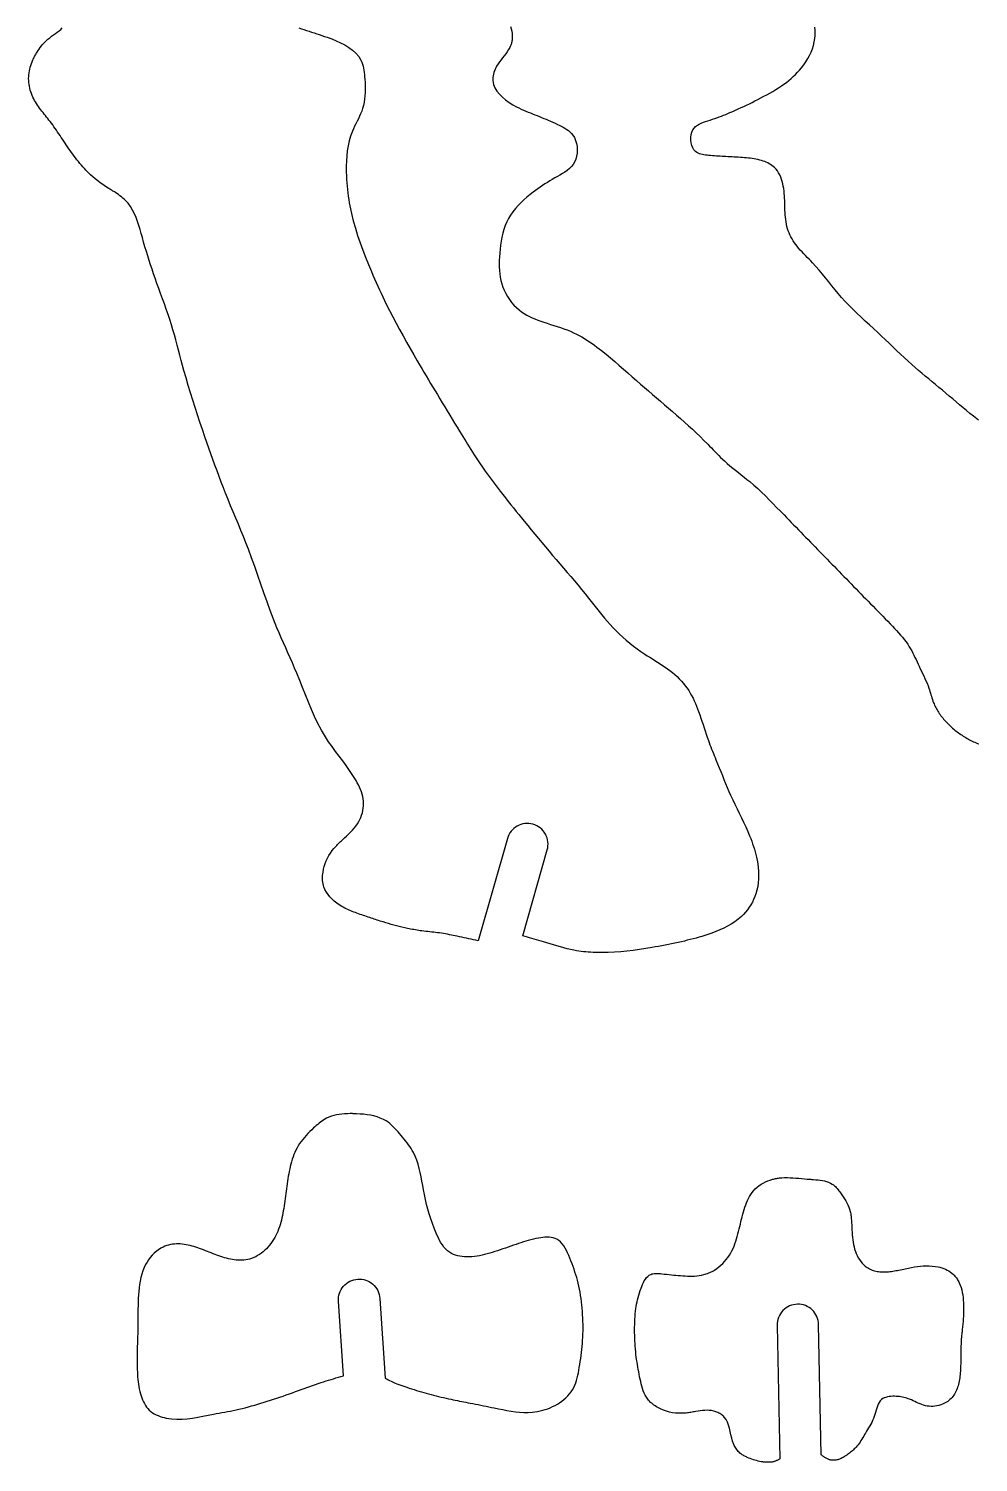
# Model space of a CAD drawing. Extents: x 0 to 235, y 0 to 140.
# Drawn here: x 120.9 to 155.2, y 0.9 to 52.8 of the extents above; entities that cross this region are included whole.
import ezdxf

# ---------------------------------------------------------------- set-up
doc = ezdxf.new("R2010")
doc.units = 0
doc.layers.add('CK_LEVEL_1', color=1, linetype='CONTINUOUS')

msp = doc.modelspace()

# ---------------------------------------------------------------- linework, layer by layer
at = {"layer": 'CK_LEVEL_1'}
msp.add_lwpolyline([(130.652, 52.82), (130.744, 52.788), (130.836, 52.756), (130.928, 52.725), (131.02, 52.695), (131.113, 52.665), (131.205, 52.635), (131.298, 52.606), (131.392, 52.575), (131.486, 52.544), (131.582, 52.512), (131.678, 52.478), (131.84, 52.418), (132.003, 52.353), (132.163, 52.281), (132.317, 52.201), (132.463, 52.113), (132.597, 52.014), (132.716, 51.905), (132.818, 51.783), (132.898, 51.649), (132.928, 51.581), (132.954, 51.51), (132.975, 51.437), (132.992, 51.361), (133.006, 51.284), (133.017, 51.206), (133.026, 51.127), (133.033, 51.047), (133.039, 50.967), (133.047, 50.844), (133.051, 50.721), (133.053, 50.6), (133.051, 50.479), (133.044, 50.36), (133.032, 50.241), (133.014, 50.125), (132.99, 50.01), (132.958, 49.897), (132.925, 49.804), (132.888, 49.712), (132.847, 49.621), (132.804, 49.531), (132.759, 49.441), (132.714, 49.35), (132.67, 49.26), (132.628, 49.168), (132.588, 49.076), (132.525, 48.905), (132.474, 48.729), (132.434, 48.551), (132.404, 48.37), (132.383, 48.187), (132.37, 48.002), (132.365, 47.817), (132.366, 47.632), (132.372, 47.447), (132.378, 47.327), (132.387, 47.206), (132.397, 47.086), (132.409, 46.967), (132.423, 46.847), (132.439, 46.729), (132.457, 46.61), (132.477, 46.492), (132.498, 46.375), (132.556, 46.105), (132.622, 45.836), (132.696, 45.569), (132.779, 45.305), (132.868, 45.041), (132.963, 44.78), (133.063, 44.52), (133.167, 44.262), (133.275, 44.006), (133.332, 43.873), (133.39, 43.741), (133.449, 43.609), (133.508, 43.477), (133.568, 43.346), (133.629, 43.216), (133.691, 43.085), (133.753, 42.956), (133.817, 42.826), (133.933, 42.593), (134.052, 42.361), (134.174, 42.131), (134.297, 41.901), (134.422, 41.672), (134.549, 41.445), (134.678, 41.218), (134.808, 40.991), (134.939, 40.766), (135.018, 40.63), (135.098, 40.494), (135.178, 40.358), (135.259, 40.223), (135.339, 40.087), (135.42, 39.952), (135.501, 39.817), (135.583, 39.682), (135.664, 39.547), (135.754, 39.4), (135.843, 39.252), (135.932, 39.105), (136.022, 38.958), (136.112, 38.811), (136.201, 38.664), (136.291, 38.517), (136.381, 38.37), (136.471, 38.223), (136.528, 38.128), (136.586, 38.034), (136.644, 37.939), (136.702, 37.844), (136.761, 37.75), (136.819, 37.656), (136.878, 37.562), (136.938, 37.468), (136.998, 37.375), (137.096, 37.225), (137.196, 37.075), (137.298, 36.926), (137.401, 36.779), (137.505, 36.632), (137.611, 36.486), (137.718, 36.341), (137.826, 36.197), (137.935, 36.054), (138.03, 35.931), (138.126, 35.809), (138.222, 35.687), (138.319, 35.566), (138.417, 35.446), (138.514, 35.325), (138.613, 35.205), (138.711, 35.085), (138.81, 34.965), (138.938, 34.81), (139.065, 34.656), (139.194, 34.501), (139.322, 34.346), (139.451, 34.192), (139.58, 34.038), (139.709, 33.884), (139.838, 33.731), (139.969, 33.578), (140.1, 33.424), (140.232, 33.27), (140.363, 33.116), (140.495, 32.963), (140.626, 32.808), (140.756, 32.654), (140.885, 32.498), (141.014, 32.341), (141.141, 32.184), (141.236, 32.063), (141.331, 31.943), (141.426, 31.822), (141.521, 31.702), (141.618, 31.582), (141.715, 31.464), (141.814, 31.347), (141.915, 31.232), (142.019, 31.119), (142.135, 30.999), (142.255, 30.883), (142.377, 30.77), (142.503, 30.66), (142.631, 30.554), (142.762, 30.45), (142.896, 30.351), (143.032, 30.254), (143.17, 30.161), (143.262, 30.102), (143.354, 30.043), (143.447, 29.986), (143.54, 29.928), (143.633, 29.87), (143.725, 29.812), (143.817, 29.752), (143.908, 29.691), (143.997, 29.627), (144.086, 29.56), (144.173, 29.49), (144.258, 29.418), (144.34, 29.343), (144.42, 29.265), (144.497, 29.185), (144.57, 29.101), (144.64, 29.015), (144.705, 28.926), (144.764, 28.839), (144.819, 28.749), (144.87, 28.658), (144.919, 28.564), (144.964, 28.469), (145.007, 28.373), (145.048, 28.275), (145.087, 28.177), (145.124, 28.078), (145.165, 27.962), (145.205, 27.846), (145.243, 27.73), (145.281, 27.613), (145.319, 27.497), (145.356, 27.38), (145.395, 27.264), (145.434, 27.149), (145.475, 27.033), (145.503, 26.955), (145.533, 26.877), (145.563, 26.799), (145.594, 26.722), (145.625, 26.644), (145.657, 26.567), (145.688, 26.49), (145.72, 26.413), (145.751, 26.335), (145.809, 26.192), (145.866, 26.049), (145.923, 25.906), (145.981, 25.763), (146.039, 25.62), (146.097, 25.477), (146.157, 25.335), (146.218, 25.193), (146.28, 25.053), (146.356, 24.888), (146.434, 24.725), (146.513, 24.562), (146.592, 24.4), (146.671, 24.237), (146.749, 24.074), (146.826, 23.91), (146.899, 23.745), (146.969, 23.578), (147.007, 23.484), (147.043, 23.39), (147.077, 23.295), (147.11, 23.199), (147.14, 23.102), (147.169, 23.005), (147.195, 22.907), (147.218, 22.808), (147.239, 22.708), (147.262, 22.573), (147.279, 22.436), (147.29, 22.299), (147.294, 22.161), (147.291, 22.024), (147.28, 21.887), (147.261, 21.752), (147.233, 21.619), (147.195, 21.488), (147.158, 21.385), (147.115, 21.284), (147.067, 21.186), (147.012, 21.091), (146.953, 20.998), (146.889, 20.909), (146.82, 20.824), (146.746, 20.743), (146.669, 20.666), (146.553, 20.565), (146.431, 20.473), (146.302, 20.388), (146.169, 20.312), (146.031, 20.241), (145.89, 20.177), (145.746, 20.118), (145.6, 20.063), (145.454, 20.013), (145.348, 19.979), (145.243, 19.946), (145.137, 19.915), (145.031, 19.885), (144.925, 19.857), (144.819, 19.829), (144.712, 19.803), (144.606, 19.777), (144.499, 19.752), (144.382, 19.726), (144.264, 19.7), (144.146, 19.675), (144.028, 19.651), (143.91, 19.627), (143.791, 19.605), (143.673, 19.582), (143.554, 19.561), (143.435, 19.54), (143.209, 19.502), (142.983, 19.468), (142.756, 19.437), (142.529, 19.41), (142.301, 19.387), (142.073, 19.371), (141.845, 19.36), (141.617, 19.357), (141.388, 19.36), (141.301, 19.364), (141.214, 19.369), (141.127, 19.375), (141.041, 19.382), (140.954, 19.391), (140.868, 19.401), (140.781, 19.414), (140.696, 19.427), (140.61, 19.443), (140.486, 19.469), (140.362, 19.498), (140.239, 19.53), (140.117, 19.565), (139.995, 19.601), (139.873, 19.638), (139.751, 19.675), (139.629, 19.713), (139.507, 19.75), (139.424, 19.775), (139.34, 19.8), (139.257, 19.824), (139.173, 19.847), (139.09, 19.871), (139.006, 19.894), (138.922, 19.917), (138.838, 19.939), (138.755, 19.962), (139.642, 23.077, 0.414214), (139.126, 24.004, 0.414214), (138.199, 23.488), (137.144, 19.787), (137.144, 19.787), (137.06, 19.805), (136.975, 19.823), (136.89, 19.841), (136.806, 19.86), (136.721, 19.878), (136.637, 19.896), (136.552, 19.914), (136.467, 19.931), (136.383, 19.949), (136.312, 19.964), (136.241, 19.979), (136.171, 19.993), (136.1, 20.007), (136.029, 20.021), (135.958, 20.034), (135.887, 20.046), (135.816, 20.058), (135.744, 20.068), (135.674, 20.078), (135.603, 20.086), (135.532, 20.094), (135.461, 20.102), (135.39, 20.109), (135.319, 20.117), (135.248, 20.125), (135.177, 20.133), (135.106, 20.142), (135.047, 20.151), (134.989, 20.159), (134.93, 20.169), (134.872, 20.179), (134.813, 20.189), (134.755, 20.2), (134.697, 20.212), (134.639, 20.224), (134.581, 20.236), (134.482, 20.258), (134.383, 20.28), (134.285, 20.304), (134.187, 20.328), (134.089, 20.354), (133.991, 20.381), (133.894, 20.408), (133.797, 20.437), (133.7, 20.466), (133.646, 20.483), (133.592, 20.5), (133.539, 20.518), (133.485, 20.536), (133.431, 20.553), (133.377, 20.571), (133.324, 20.589), (133.27, 20.607), (133.216, 20.625), (133.158, 20.644), (133.1, 20.664), (133.042, 20.683), (132.985, 20.702), (132.927, 20.722), (132.869, 20.742), (132.812, 20.762), (132.754, 20.783), (132.697, 20.804), (132.641, 20.825), (132.586, 20.847), (132.531, 20.87), (132.476, 20.893), (132.421, 20.918), (132.367, 20.944), (132.313, 20.971), (132.259, 21), (132.206, 21.03), (132.113, 21.088), (132.022, 21.151), (131.935, 21.22), (131.852, 21.294), (131.776, 21.373), (131.708, 21.456), (131.647, 21.545), (131.597, 21.638), (131.558, 21.736), (131.541, 21.792), (131.528, 21.85), (131.519, 21.908), (131.512, 21.968), (131.509, 22.028), (131.509, 22.088), (131.512, 22.149), (131.517, 22.209), (131.525, 22.269), (131.544, 22.375), (131.571, 22.479), (131.603, 22.581), (131.642, 22.68), (131.687, 22.777), (131.738, 22.87), (131.794, 22.961), (131.855, 23.047), (131.921, 23.13), (131.953, 23.167), (131.986, 23.203), (132.02, 23.238), (132.054, 23.273), (132.089, 23.307), (132.125, 23.341), (132.161, 23.375), (132.197, 23.408), (132.234, 23.441), (132.307, 23.508), (132.38, 23.575), (132.452, 23.643), (132.522, 23.713), (132.589, 23.784), (132.654, 23.858), (132.715, 23.935), (132.771, 24.015), (132.822, 24.099), (132.86, 24.174), (132.895, 24.252), (132.924, 24.332), (132.949, 24.414), (132.968, 24.497), (132.982, 24.581), (132.99, 24.665), (132.993, 24.749), (132.989, 24.833), (132.979, 24.921), (132.963, 25.007), (132.94, 25.093), (132.913, 25.177), (132.881, 25.261), (132.845, 25.343), (132.806, 25.424), (132.764, 25.504), (132.72, 25.583), (132.608, 25.768), (132.489, 25.949), (132.364, 26.125), (132.237, 26.297), (132.108, 26.469), (131.979, 26.639), (131.853, 26.811), (131.73, 26.985), (131.614, 27.162), (131.472, 27.401), (131.341, 27.648), (131.219, 27.9), (131.104, 28.158), (130.995, 28.418), (130.89, 28.681), (130.786, 28.945), (130.682, 29.209), (130.575, 29.471), (130.497, 29.655), (130.418, 29.838), (130.338, 30.021), (130.256, 30.202), (130.175, 30.384), (130.095, 30.566), (130.015, 30.748), (129.936, 30.93), (129.859, 31.113), (129.735, 31.425), (129.616, 31.739), (129.501, 32.055), (129.389, 32.372), (129.278, 32.69), (129.168, 33.008), (129.056, 33.325), (128.942, 33.642), (128.824, 33.957), (128.736, 34.183), (128.646, 34.409), (128.554, 34.634), (128.461, 34.858), (128.367, 35.082), (128.273, 35.306), (128.18, 35.53), (128.088, 35.755), (127.997, 35.98), (127.989, 36.001), (127.98, 36.023), (127.972, 36.044), (127.964, 36.065), (127.955, 36.087), (127.947, 36.108), (127.938, 36.129), (127.93, 36.151), (127.922, 36.172), (127.843, 36.376), (127.766, 36.581), (127.69, 36.787), (127.615, 36.992), (127.541, 37.198), (127.468, 37.405), (127.396, 37.612), (127.324, 37.819), (127.253, 38.026), (127.162, 38.29), (127.072, 38.554), (126.983, 38.819), (126.896, 39.085), (126.81, 39.35), (126.727, 39.617), (126.645, 39.884), (126.566, 40.152), (126.491, 40.42), (126.441, 40.604), (126.392, 40.789), (126.343, 40.973), (126.295, 41.157), (126.246, 41.342), (126.197, 41.526), (126.146, 41.71), (126.093, 41.893), (126.037, 42.075), (125.977, 42.265), (125.914, 42.453), (125.848, 42.641), (125.782, 42.828), (125.714, 43.015), (125.646, 43.202), (125.578, 43.388), (125.511, 43.575), (125.445, 43.761), (125.39, 43.922), (125.336, 44.082), (125.283, 44.244), (125.231, 44.406), (125.18, 44.568), (125.13, 44.732), (125.081, 44.896), (125.033, 45.062), (124.986, 45.23), (124.946, 45.378), (124.904, 45.525), (124.86, 45.672), (124.812, 45.817), (124.759, 45.959), (124.7, 46.096), (124.632, 46.228), (124.554, 46.354), (124.466, 46.472), (124.422, 46.522), (124.376, 46.57), (124.328, 46.617), (124.279, 46.662), (124.227, 46.706), (124.174, 46.747), (124.12, 46.788), (124.064, 46.826), (124.008, 46.863), (123.98, 46.881), (123.951, 46.899), (123.922, 46.916), (123.893, 46.934), (123.865, 46.951), (123.836, 46.968), (123.807, 46.985), (123.778, 47.003), (123.749, 47.02), (123.653, 47.081), (123.557, 47.146), (123.464, 47.213), (123.372, 47.282), (123.282, 47.354), (123.194, 47.429), (123.109, 47.506), (123.025, 47.586), (122.944, 47.668), (122.887, 47.728), (122.832, 47.79), (122.777, 47.853), (122.723, 47.916), (122.671, 47.981), (122.619, 48.046), (122.568, 48.112), (122.518, 48.178), (122.469, 48.245), (122.421, 48.312), (122.373, 48.378), (122.326, 48.446), (122.279, 48.513), (122.233, 48.581), (122.187, 48.649), (122.141, 48.717), (122.095, 48.786), (122.049, 48.854), (122.006, 48.919), (121.963, 48.984), (121.919, 49.049), (121.875, 49.114), (121.831, 49.178), (121.786, 49.242), (121.74, 49.306), (121.694, 49.369), (121.647, 49.431), (121.605, 49.485), (121.563, 49.539), (121.52, 49.592), (121.477, 49.645), (121.434, 49.698), (121.392, 49.751), (121.35, 49.805), (121.308, 49.859), (121.268, 49.914), (121.229, 49.969), (121.191, 50.024), (121.155, 50.08), (121.12, 50.138), (121.087, 50.196), (121.056, 50.255), (121.026, 50.315), (120.999, 50.377), (120.974, 50.439), (120.951, 50.504), (120.93, 50.571), (120.912, 50.639), (120.898, 50.707), (120.886, 50.776), (120.877, 50.845), (120.872, 50.914), (120.87, 50.984), (120.871, 51.054), (120.876, 51.123), (120.885, 51.192), (120.896, 51.261), (120.911, 51.329), (120.929, 51.396), (120.949, 51.463), (120.972, 51.529), (120.997, 51.594), (121.025, 51.658), (121.039, 51.69), (121.055, 51.722), (121.071, 51.754), (121.087, 51.785), (121.104, 51.817), (121.121, 51.848), (121.139, 51.878), (121.157, 51.909), (121.175, 51.939), (121.212, 51.997), (121.25, 52.054), (121.289, 52.11), (121.331, 52.164), (121.374, 52.217), (121.419, 52.269), (121.466, 52.318), (121.516, 52.366), (121.568, 52.412), (121.634, 52.464), (121.702, 52.514), (121.771, 52.563), (121.84, 52.611), (121.907, 52.661), (121.972, 52.712), (122.032, 52.766), (122.087, 52.825)], format="xyb", dxfattribs=at)
for points in [[(138.318, 52.868), (138.339, 52.785), (138.357, 52.702), (138.37, 52.619), (138.378, 52.535), (138.378, 52.452), (138.37, 52.369), (138.365, 52.34), (138.359, 52.311), (138.351, 52.282), (138.343, 52.253), (138.333, 52.224), (138.323, 52.196), (138.312, 52.168), (138.3, 52.14), (138.287, 52.113), (138.243, 52.032), (138.194, 51.955), (138.141, 51.881), (138.085, 51.809), (138.027, 51.736), (137.97, 51.664), (137.914, 51.59), (137.861, 51.513), (137.811, 51.433), (137.782, 51.378), (137.755, 51.322), (137.732, 51.264), (137.711, 51.205), (137.695, 51.146), (137.682, 51.086), (137.674, 51.027), (137.67, 50.968), (137.671, 50.91), (137.695, 50.776), (137.745, 50.65), (137.817, 50.53), (137.909, 50.417), (138.017, 50.311), (138.136, 50.213), (138.264, 50.122), (138.397, 50.039), (138.532, 49.964), (138.617, 49.921), (138.701, 49.881), (138.784, 49.843), (138.866, 49.807), (138.949, 49.773), (139.031, 49.74), (139.113, 49.708), (139.194, 49.676), (139.276, 49.643), (139.357, 49.611), (139.437, 49.578), (139.518, 49.544), (139.599, 49.51), (139.681, 49.475), (139.762, 49.439), (139.844, 49.402), (139.926, 49.365), (140.009, 49.327), (140.079, 49.294), (140.149, 49.26), (140.217, 49.224), (140.284, 49.186), (140.348, 49.145), (140.409, 49.101), (140.466, 49.053), (140.519, 49), (140.566, 48.942), (140.624, 48.849), (140.669, 48.746), (140.702, 48.636), (140.722, 48.521), (140.73, 48.405), (140.724, 48.288), (140.706, 48.175), (140.675, 48.066), (140.631, 47.965), (140.578, 47.879), (140.515, 47.801), (140.444, 47.73), (140.365, 47.664), (140.281, 47.603), (140.193, 47.546), (140.102, 47.492), (140.01, 47.439), (139.918, 47.387), (139.826, 47.334), (139.736, 47.28), (139.647, 47.225), (139.56, 47.17), (139.474, 47.113), (139.388, 47.055), (139.304, 46.996), (139.22, 46.936), (139.137, 46.874), (139.022, 46.784), (138.908, 46.691), (138.797, 46.594), (138.69, 46.493), (138.588, 46.388), (138.491, 46.279), (138.4, 46.165), (138.318, 46.046), (138.244, 45.923), (138.18, 45.795), (138.124, 45.663), (138.076, 45.527), (138.036, 45.388), (138.003, 45.246), (137.976, 45.102), (137.954, 44.956), (137.936, 44.809), (137.922, 44.662), (137.913, 44.538), (137.907, 44.414), (137.904, 44.29), (137.906, 44.167), (137.912, 44.044), (137.923, 43.923), (137.941, 43.802), (137.965, 43.682), (137.996, 43.563), (138.036, 43.442), (138.085, 43.323), (138.141, 43.207), (138.204, 43.094), (138.275, 42.986), (138.352, 42.883), (138.436, 42.786), (138.526, 42.695), (138.622, 42.612), (138.71, 42.545), (138.802, 42.484), (138.898, 42.428), (138.996, 42.377), (139.096, 42.33), (139.199, 42.286), (139.303, 42.245), (139.408, 42.207), (139.514, 42.17), (139.637, 42.13), (139.76, 42.091), (139.882, 42.052), (140.004, 42.013), (140.125, 41.973), (140.246, 41.931), (140.365, 41.887), (140.483, 41.84), (140.599, 41.788), (140.698, 41.741), (140.795, 41.69), (140.891, 41.636), (140.986, 41.579), (141.08, 41.52), (141.172, 41.459), (141.264, 41.396), (141.354, 41.332), (141.443, 41.266), (141.609, 41.14), (141.772, 41.01), (141.933, 40.878), (142.091, 40.743), (142.248, 40.607), (142.404, 40.47), (142.56, 40.332), (142.715, 40.194), (142.871, 40.056), (143.015, 39.931), (143.159, 39.805), (143.304, 39.681), (143.449, 39.556), (143.594, 39.432), (143.739, 39.308), (143.885, 39.184), (144.03, 39.059), (144.174, 38.934), (144.32, 38.808), (144.465, 38.681), (144.61, 38.553), (144.753, 38.424), (144.896, 38.293), (145.037, 38.162), (145.176, 38.029), (145.315, 37.894), (145.451, 37.757), (145.518, 37.689), (145.584, 37.62), (145.651, 37.551), (145.718, 37.482), (145.784, 37.414), (145.852, 37.346), (145.92, 37.279), (145.989, 37.213), (146.059, 37.148), (146.157, 37.061), (146.257, 36.976), (146.358, 36.893), (146.461, 36.81), (146.564, 36.729), (146.668, 36.647), (146.771, 36.566), (146.873, 36.483), (146.975, 36.4), (147.12, 36.274), (147.263, 36.146), (147.403, 36.014), (147.542, 35.881), (147.678, 35.745), (147.813, 35.608), (147.947, 35.47), (148.081, 35.332), (148.215, 35.193), (148.301, 35.104), (148.388, 35.015), (148.474, 34.926), (148.561, 34.837), (148.648, 34.748), (148.735, 34.659), (148.822, 34.57), (148.908, 34.481), (148.995, 34.392), (149.082, 34.304), (149.169, 34.215), (149.255, 34.126), (149.342, 34.037), (149.429, 33.948), (149.515, 33.859), (149.602, 33.769), (149.689, 33.68), (149.776, 33.591), (149.863, 33.502), (149.95, 33.413), (150.037, 33.324), (150.124, 33.234), (150.211, 33.145), (150.298, 33.056), (150.385, 32.967), (150.472, 32.877), (150.559, 32.788), (150.646, 32.698), (150.734, 32.608), (150.822, 32.518), (150.909, 32.428), (150.997, 32.338), (151.084, 32.248), (151.172, 32.159), (151.26, 32.069), (151.348, 31.98), (151.437, 31.89), (151.526, 31.8), (151.615, 31.71), (151.704, 31.62), (151.792, 31.53), (151.881, 31.439), (151.97, 31.348), (152.058, 31.257), (152.145, 31.165), (152.218, 31.087), (152.291, 31.009), (152.362, 30.93), (152.432, 30.85), (152.5, 30.769), (152.566, 30.686), (152.63, 30.601), (152.69, 30.515), (152.748, 30.427), (152.793, 30.352), (152.836, 30.275), (152.877, 30.198), (152.917, 30.119), (152.955, 30.04), (152.993, 29.96), (153.031, 29.88), (153.068, 29.8), (153.106, 29.72), (153.147, 29.632), (153.19, 29.545), (153.232, 29.457), (153.273, 29.37), (153.314, 29.282), (153.353, 29.193), (153.39, 29.104), (153.426, 29.014), (153.458, 28.923), (153.477, 28.865), (153.495, 28.807), (153.513, 28.749), (153.53, 28.69), (153.548, 28.632), (153.566, 28.573), (153.585, 28.516), (153.605, 28.458), (153.627, 28.401), (153.646, 28.356), (153.666, 28.312), (153.687, 28.267), (153.709, 28.224), (153.733, 28.181), (153.757, 28.138), (153.782, 28.096), (153.809, 28.055), (153.836, 28.014), (153.865, 27.972), (153.895, 27.93), (153.926, 27.889), (153.957, 27.849), (153.99, 27.81), (154.023, 27.771), (154.057, 27.732), (154.091, 27.694), (154.126, 27.657), (154.163, 27.62), (154.201, 27.583), (154.24, 27.547), (154.279, 27.511), (154.318, 27.476), (154.358, 27.442), (154.399, 27.409), (154.44, 27.376), (154.482, 27.344), (154.525, 27.312), (154.569, 27.281), (154.613, 27.251), (154.657, 27.221), (154.702, 27.192), (154.748, 27.164), (154.793, 27.137), (154.84, 27.11), (154.887, 27.085), (154.933, 27.06), (154.98, 27.036), (155.028, 27.012), (155.076, 26.99), (155.124, 26.969), (155.173, 26.948), (155.222, 26.928), (155.272, 26.91)], [(155.25, 38.627), (155.073, 38.763), (154.945, 38.865), (154.818, 38.968), (154.693, 39.073), (154.568, 39.178), (154.443, 39.284), (154.319, 39.391), (154.194, 39.497), (154.07, 39.604), (153.945, 39.71), (153.822, 39.812), (153.699, 39.915), (153.576, 40.016), (153.452, 40.118), (153.329, 40.22), (153.206, 40.322), (153.084, 40.426), (152.963, 40.529), (152.843, 40.635), (152.702, 40.76), (152.563, 40.888), (152.425, 41.016), (152.288, 41.146), (152.152, 41.277), (152.016, 41.407), (151.879, 41.538), (151.742, 41.668), (151.605, 41.798), (151.456, 41.936), (151.307, 42.073), (151.157, 42.211), (151.009, 42.349), (150.861, 42.488), (150.716, 42.629), (150.573, 42.772), (150.433, 42.918), (150.296, 43.068), (150.178, 43.205), (150.061, 43.345), (149.947, 43.486), (149.833, 43.628), (149.719, 43.77), (149.604, 43.911), (149.487, 44.051), (149.368, 44.188), (149.245, 44.321), (149.182, 44.387), (149.119, 44.451), (149.055, 44.515), (148.991, 44.579), (148.928, 44.644), (148.865, 44.71), (148.804, 44.777), (148.744, 44.845), (148.687, 44.915), (148.638, 44.98), (148.591, 45.045), (148.547, 45.113), (148.505, 45.182), (148.466, 45.253), (148.43, 45.325), (148.397, 45.398), (148.368, 45.473), (148.343, 45.549), (148.32, 45.631), (148.301, 45.714), (148.286, 45.798), (148.274, 45.882), (148.265, 45.967), (148.257, 46.053), (148.252, 46.138), (148.248, 46.224), (148.246, 46.31), (148.243, 46.396), (148.241, 46.483), (148.238, 46.569), (148.235, 46.655), (148.23, 46.741), (148.223, 46.828), (148.215, 46.914), (148.203, 47.001), (148.188, 47.088), (148.17, 47.172), (148.149, 47.255), (148.124, 47.338), (148.094, 47.418), (148.059, 47.496), (148.02, 47.571), (147.975, 47.641), (147.924, 47.707), (147.867, 47.767), (147.824, 47.805), (147.777, 47.841), (147.729, 47.873), (147.678, 47.903), (147.625, 47.93), (147.571, 47.955), (147.515, 47.978), (147.459, 47.998), (147.402, 48.016), (147.334, 48.036), (147.266, 48.053), (147.198, 48.068), (147.129, 48.08), (147.06, 48.091), (146.991, 48.101), (146.922, 48.109), (146.852, 48.116), (146.783, 48.122), (146.708, 48.128), (146.633, 48.132), (146.557, 48.137), (146.482, 48.141), (146.407, 48.144), (146.332, 48.148), (146.258, 48.152), (146.183, 48.155), (146.109, 48.159), (146.041, 48.163), (145.972, 48.168), (145.904, 48.172), (145.836, 48.177), (145.767, 48.182), (145.698, 48.188), (145.628, 48.194), (145.557, 48.2), (145.485, 48.206), (145.428, 48.211), (145.371, 48.217), (145.314, 48.225), (145.258, 48.235), (145.204, 48.247), (145.152, 48.263), (145.102, 48.284), (145.056, 48.309), (145.014, 48.341), (144.955, 48.404), (144.907, 48.481), (144.872, 48.568), (144.848, 48.662), (144.837, 48.76), (144.838, 48.859), (144.851, 48.955), (144.876, 49.046), (144.915, 49.127), (144.96, 49.192), (145.014, 49.247), (145.076, 49.294), (145.145, 49.336), (145.218, 49.371), (145.296, 49.403), (145.375, 49.432), (145.456, 49.458), (145.536, 49.484), (145.621, 49.512), (145.704, 49.54), (145.786, 49.569), (145.867, 49.598), (145.946, 49.628), (146.025, 49.658), (146.103, 49.689), (146.181, 49.721), (146.258, 49.754), (146.358, 49.797), (146.458, 49.841), (146.559, 49.886), (146.659, 49.932), (146.759, 49.979), (146.859, 50.027), (146.959, 50.075), (147.058, 50.124), (147.158, 50.174), (147.268, 50.229), (147.379, 50.286), (147.488, 50.343), (147.597, 50.401), (147.705, 50.461), (147.811, 50.522), (147.916, 50.586), (148.02, 50.651), (148.122, 50.72), (148.211, 50.783), (148.299, 50.848), (148.385, 50.915), (148.468, 50.985), (148.55, 51.058), (148.629, 51.134), (148.706, 51.213), (148.78, 51.294), (148.851, 51.379), (148.931, 51.484), (149.006, 51.593), (149.076, 51.705), (149.139, 51.821), (149.194, 51.941), (149.242, 52.062), (149.281, 52.186), (149.311, 52.311), (149.331, 52.438), (149.339, 52.539), (149.342, 52.639), (149.339, 52.741), (149.331, 52.842)]]:
    msp.add_lwpolyline(points, dxfattribs=at)
for points in [[(132.267, 4.045), (132.085, 6.743, -0.414214), (132.783, 7.542, -0.414214), (133.582, 6.844), (133.777, 3.957), (133.794, 3.948), (133.81, 3.939), (133.827, 3.93), (133.844, 3.921), (133.86, 3.912), (133.877, 3.903), (133.894, 3.895), (133.911, 3.886), (133.928, 3.877), (133.996, 3.845), (134.064, 3.813), (134.133, 3.784), (134.203, 3.755), (134.274, 3.728), (134.345, 3.702), (134.416, 3.677), (134.488, 3.653), (134.559, 3.629), (134.647, 3.601), (134.734, 3.573), (134.821, 3.546), (134.909, 3.519), (134.997, 3.493), (135.085, 3.467), (135.173, 3.442), (135.261, 3.417), (135.349, 3.393), (135.439, 3.369), (135.528, 3.345), (135.618, 3.322), (135.708, 3.299), (135.798, 3.277), (135.889, 3.255), (135.979, 3.234), (136.07, 3.214), (136.16, 3.194), (136.237, 3.178), (136.314, 3.162), (136.392, 3.146), (136.469, 3.131), (136.546, 3.116), (136.623, 3.101), (136.701, 3.086), (136.778, 3.071), (136.855, 3.057), (136.952, 3.038), (137.049, 3.019), (137.145, 3.001), (137.242, 2.982), (137.339, 2.963), (137.435, 2.943), (137.532, 2.924), (137.629, 2.904), (137.727, 2.884), (137.879, 2.853), (138.031, 2.822), (138.184, 2.793), (138.338, 2.767), (138.491, 2.745), (138.644, 2.729), (138.797, 2.72), (138.95, 2.72), (139.103, 2.728), (139.197, 2.739), (139.291, 2.754), (139.385, 2.773), (139.477, 2.796), (139.569, 2.823), (139.66, 2.855), (139.75, 2.89), (139.838, 2.93), (139.925, 2.974), (140.009, 3.021), (140.092, 3.072), (140.171, 3.128), (140.247, 3.187), (140.319, 3.25), (140.387, 3.317), (140.45, 3.388), (140.507, 3.462), (140.558, 3.54), (140.602, 3.621), (140.641, 3.705), (140.674, 3.792), (140.703, 3.881), (140.728, 3.972), (140.749, 4.064), (140.769, 4.158), (140.786, 4.251), (140.802, 4.345), (140.82, 4.454), (140.837, 4.563), (140.854, 4.672), (140.869, 4.78), (140.883, 4.889), (140.896, 4.997), (140.907, 5.105), (140.916, 5.213), (140.924, 5.322), (140.931, 5.438), (140.935, 5.554), (140.938, 5.671), (140.938, 5.787), (140.937, 5.904), (140.934, 6.022), (140.929, 6.139), (140.923, 6.256), (140.915, 6.374), (140.905, 6.49), (140.894, 6.606), (140.882, 6.722), (140.867, 6.837), (140.851, 6.952), (140.832, 7.066), (140.811, 7.179), (140.788, 7.291), (140.762, 7.402), (140.737, 7.503), (140.709, 7.603), (140.679, 7.702), (140.647, 7.801), (140.613, 7.901), (140.577, 8.001), (140.539, 8.102), (140.499, 8.204), (140.457, 8.307), (140.42, 8.399), (140.38, 8.49), (140.338, 8.579), (140.292, 8.665), (140.242, 8.747), (140.188, 8.821), (140.128, 8.888), (140.061, 8.945), (139.988, 8.99), (139.925, 9.018), (139.857, 9.038), (139.786, 9.051), (139.713, 9.058), (139.637, 9.06), (139.56, 9.057), (139.482, 9.05), (139.405, 9.041), (139.328, 9.029), (139.233, 9.011), (139.139, 8.99), (139.047, 8.968), (138.957, 8.943), (138.868, 8.917), (138.78, 8.89), (138.692, 8.861), (138.605, 8.831), (138.518, 8.801), (138.422, 8.768), (138.327, 8.735), (138.231, 8.701), (138.134, 8.668), (138.038, 8.635), (137.941, 8.602), (137.844, 8.57), (137.746, 8.538), (137.649, 8.507), (137.559, 8.48), (137.468, 8.454), (137.377, 8.429), (137.285, 8.407), (137.193, 8.388), (137.1, 8.371), (137.006, 8.358), (136.911, 8.35), (136.815, 8.345), (136.731, 8.345), (136.648, 8.349), (136.564, 8.357), (136.482, 8.37), (136.401, 8.388), (136.323, 8.411), (136.247, 8.439), (136.175, 8.473), (136.107, 8.514), (136.033, 8.569), (135.966, 8.632), (135.904, 8.703), (135.847, 8.779), (135.794, 8.86), (135.746, 8.944), (135.7, 9.032), (135.658, 9.122), (135.618, 9.212), (135.547, 9.385), (135.483, 9.557), (135.424, 9.729), (135.37, 9.902), (135.322, 10.075), (135.277, 10.249), (135.236, 10.424), (135.198, 10.601), (135.163, 10.779), (135.135, 10.933), (135.106, 11.088), (135.077, 11.243), (135.044, 11.397), (135.008, 11.549), (134.966, 11.699), (134.918, 11.845), (134.861, 11.988), (134.795, 12.126), (134.754, 12.198), (134.711, 12.27), (134.665, 12.339), (134.617, 12.408), (134.566, 12.476), (134.514, 12.544), (134.461, 12.61), (134.407, 12.677), (134.352, 12.743), (134.297, 12.808), (134.242, 12.873), (134.185, 12.936), (134.128, 12.998), (134.069, 13.058), (134.008, 13.115), (133.946, 13.169), (133.881, 13.219), (133.813, 13.265), (133.71, 13.324), (133.6, 13.373), (133.486, 13.414), (133.368, 13.447), (133.247, 13.473), (133.123, 13.493), (132.997, 13.508), (132.87, 13.518), (132.741, 13.526), (132.716, 13.527), (132.69, 13.528), (132.664, 13.529), (132.639, 13.529), (132.613, 13.53), (132.588, 13.531), (132.562, 13.531), (132.536, 13.531), (132.511, 13.531), (132.409, 13.53), (132.309, 13.526), (132.209, 13.517), (132.111, 13.505), (132.015, 13.488), (131.921, 13.466), (131.828, 13.438), (131.739, 13.405), (131.652, 13.364), (131.596, 13.333), (131.541, 13.3), (131.488, 13.264), (131.435, 13.226), (131.384, 13.185), (131.333, 13.144), (131.283, 13.101), (131.234, 13.057), (131.185, 13.012), (131.115, 12.946), (131.046, 12.88), (130.979, 12.812), (130.914, 12.743), (130.851, 12.672), (130.791, 12.6), (130.734, 12.525), (130.68, 12.448), (130.63, 12.369), (130.586, 12.292), (130.545, 12.213), (130.508, 12.131), (130.474, 12.049), (130.442, 11.964), (130.414, 11.879), (130.387, 11.793), (130.363, 11.706), (130.341, 11.619), (130.32, 11.53), (130.301, 11.441), (130.283, 11.352), (130.267, 11.263), (130.252, 11.173), (130.237, 11.084), (130.224, 10.994), (130.212, 10.905), (130.199, 10.815), (130.188, 10.726), (130.176, 10.637), (130.165, 10.548), (130.153, 10.459), (130.142, 10.37), (130.129, 10.281), (130.116, 10.192), (130.102, 10.103), (130.087, 10.014), (130.072, 9.93), (130.055, 9.845), (130.037, 9.762), (130.018, 9.678), (129.996, 9.595), (129.972, 9.513), (129.946, 9.431), (129.917, 9.351), (129.885, 9.271), (129.852, 9.195), (129.815, 9.119), (129.776, 9.045), (129.733, 8.973), (129.688, 8.902), (129.639, 8.834), (129.588, 8.767), (129.533, 8.703), (129.475, 8.642), (129.417, 8.586), (129.356, 8.533), (129.293, 8.483), (129.227, 8.436), (129.159, 8.393), (129.088, 8.355), (129.016, 8.321), (128.942, 8.292), (128.866, 8.268), (128.799, 8.252), (128.731, 8.24), (128.662, 8.232), (128.593, 8.227), (128.524, 8.226), (128.454, 8.227), (128.384, 8.232), (128.315, 8.24), (128.246, 8.25), (128.174, 8.264), (128.103, 8.279), (128.032, 8.297), (127.962, 8.317), (127.893, 8.339), (127.824, 8.361), (127.755, 8.385), (127.687, 8.41), (127.619, 8.436), (127.549, 8.463), (127.479, 8.49), (127.409, 8.517), (127.34, 8.544), (127.27, 8.571), (127.2, 8.598), (127.13, 8.624), (127.059, 8.65), (126.989, 8.675), (126.921, 8.697), (126.852, 8.719), (126.783, 8.739), (126.714, 8.758), (126.644, 8.774), (126.574, 8.789), (126.503, 8.8), (126.432, 8.809), (126.36, 8.815), (126.29, 8.817), (126.219, 8.816), (126.148, 8.811), (126.077, 8.803), (126.007, 8.791), (125.938, 8.776), (125.87, 8.756), (125.803, 8.733), (125.738, 8.705), (125.65, 8.659), (125.565, 8.605), (125.485, 8.544), (125.409, 8.477), (125.338, 8.405), (125.272, 8.327), (125.211, 8.245), (125.155, 8.16), (125.105, 8.072), (125.05, 7.958), (125.002, 7.84), (124.963, 7.721), (124.93, 7.599), (124.904, 7.475), (124.882, 7.35), (124.866, 7.224), (124.853, 7.098), (124.844, 6.971), (124.837, 6.844), (124.832, 6.716), (124.829, 6.589), (124.827, 6.462), (124.826, 6.335), (124.825, 6.208), (124.825, 6.081), (124.824, 5.954), (124.823, 5.827), (124.821, 5.739), (124.819, 5.65), (124.817, 5.561), (124.815, 5.472), (124.812, 5.384), (124.809, 5.295), (124.806, 5.206), (124.803, 5.117), (124.801, 5.028), (124.798, 4.934), (124.796, 4.839), (124.795, 4.745), (124.794, 4.65), (124.794, 4.556), (124.795, 4.462), (124.797, 4.367), (124.8, 4.273), (124.804, 4.179), (124.809, 4.092), (124.815, 4.005), (124.823, 3.917), (124.833, 3.83), (124.845, 3.743), (124.859, 3.657), (124.876, 3.57), (124.896, 3.483), (124.919, 3.397), (124.941, 3.323), (124.966, 3.251), (124.994, 3.179), (125.025, 3.109), (125.059, 3.041), (125.098, 2.976), (125.14, 2.914), (125.187, 2.856), (125.238, 2.802), (125.294, 2.753), (125.354, 2.709), (125.418, 2.67), (125.485, 2.634), (125.555, 2.603), (125.627, 2.576), (125.7, 2.552), (125.775, 2.532), (125.85, 2.515), (126.041, 2.486), (126.231, 2.474), (126.421, 2.476), (126.611, 2.49), (126.801, 2.514), (126.991, 2.545), (127.18, 2.581), (127.369, 2.619), (127.557, 2.657), (127.661, 2.676), (127.764, 2.696), (127.866, 2.714), (127.969, 2.733), (128.072, 2.752), (128.174, 2.771), (128.276, 2.792), (128.378, 2.813), (128.479, 2.835), (128.595, 2.862), (128.709, 2.891), (128.824, 2.922), (128.938, 2.954), (129.052, 2.987), (129.166, 3.022), (129.28, 3.056), (129.393, 3.092), (129.507, 3.128), (129.622, 3.165), (129.736, 3.201), (129.851, 3.239), (129.965, 3.276), (130.079, 3.314), (130.193, 3.352), (130.307, 3.391), (130.421, 3.431), (130.534, 3.471), (130.636, 3.508), (130.739, 3.545), (130.841, 3.582), (130.943, 3.619), (131.045, 3.656), (131.148, 3.693), (131.25, 3.729), (131.353, 3.765), (131.456, 3.8), (131.545, 3.829), (131.635, 3.857), (131.725, 3.885), (131.815, 3.913), (131.905, 3.94), (131.995, 3.966), (132.086, 3.992), (132.176, 4.019), (132.267, 4.045)], [(148.065, 1.037), (148.045, 1.026), (148.026, 1.015), (148.006, 1.005), (147.986, 0.995), (147.967, 0.985), (147.947, 0.975), (147.927, 0.966), (147.906, 0.958), (147.885, 0.951), (147.86, 0.943), (147.835, 0.936), (147.809, 0.93), (147.783, 0.925), (147.756, 0.921), (147.73, 0.918), (147.703, 0.916), (147.677, 0.915), (147.65, 0.914), (147.621, 0.914), (147.592, 0.915), (147.562, 0.916), (147.533, 0.919), (147.505, 0.921), (147.476, 0.925), (147.447, 0.928), (147.418, 0.933), (147.39, 0.938), (147.332, 0.949), (147.274, 0.961), (147.217, 0.976), (147.161, 0.991), (147.104, 1.009), (147.048, 1.028), (146.993, 1.048), (146.938, 1.07), (146.883, 1.094), (146.852, 1.108), (146.821, 1.122), (146.791, 1.138), (146.76, 1.154), (146.731, 1.17), (146.702, 1.188), (146.674, 1.207), (146.646, 1.227), (146.62, 1.248), (146.588, 1.277), (146.558, 1.307), (146.529, 1.34), (146.502, 1.374), (146.477, 1.409), (146.454, 1.446), (146.432, 1.485), (146.412, 1.524), (146.394, 1.564), (146.352, 1.676), (146.32, 1.793), (146.293, 1.911), (146.267, 2.029), (146.241, 2.146), (146.209, 2.258), (146.168, 2.365), (146.116, 2.464), (146.048, 2.553), (146.021, 2.58), (145.991, 2.607), (145.96, 2.631), (145.928, 2.655), (145.894, 2.676), (145.858, 2.696), (145.822, 2.714), (145.785, 2.73), (145.748, 2.745), (145.669, 2.768), (145.59, 2.784), (145.509, 2.793), (145.428, 2.797), (145.346, 2.795), (145.264, 2.789), (145.182, 2.78), (145.1, 2.768), (145.019, 2.755), (144.975, 2.747), (144.932, 2.739), (144.888, 2.731), (144.845, 2.723), (144.802, 2.716), (144.759, 2.709), (144.715, 2.703), (144.672, 2.698), (144.629, 2.693), (144.517, 2.687), (144.404, 2.688), (144.291, 2.696), (144.179, 2.711), (144.068, 2.734), (143.958, 2.764), (143.85, 2.801), (143.745, 2.846), (143.643, 2.897), (143.597, 2.925), (143.551, 2.953), (143.507, 2.984), (143.464, 3.016), (143.423, 3.05), (143.383, 3.085), (143.346, 3.123), (143.311, 3.162), (143.278, 3.202), (143.23, 3.271), (143.188, 3.344), (143.152, 3.421), (143.12, 3.5), (143.092, 3.582), (143.068, 3.665), (143.046, 3.75), (143.026, 3.835), (143.007, 3.92), (142.988, 4.01), (142.97, 4.1), (142.953, 4.189), (142.936, 4.278), (142.92, 4.366), (142.906, 4.455), (142.892, 4.544), (142.879, 4.632), (142.867, 4.721), (142.855, 4.819), (142.845, 4.917), (142.835, 5.015), (142.827, 5.113), (142.821, 5.212), (142.815, 5.31), (142.811, 5.41), (142.808, 5.509), (142.806, 5.608), (142.805, 5.706), (142.806, 5.803), (142.808, 5.9), (142.811, 5.997), (142.816, 6.094), (142.822, 6.19), (142.831, 6.286), (142.841, 6.381), (142.853, 6.475), (142.865, 6.556), (142.879, 6.637), (142.895, 6.718), (142.913, 6.799), (142.933, 6.88), (142.955, 6.962), (142.98, 7.044), (143.007, 7.128), (143.037, 7.212), (143.063, 7.281), (143.092, 7.35), (143.123, 7.417), (143.157, 7.482), (143.195, 7.542), (143.236, 7.597), (143.282, 7.644), (143.332, 7.684), (143.388, 7.714), (143.427, 7.729), (143.469, 7.739), (143.512, 7.745), (143.557, 7.749), (143.602, 7.75), (143.649, 7.748), (143.696, 7.745), (143.743, 7.742), (143.79, 7.737), (143.878, 7.728), (143.965, 7.719), (144.051, 7.71), (144.136, 7.701), (144.22, 7.692), (144.303, 7.684), (144.387, 7.676), (144.471, 7.669), (144.555, 7.663), (144.639, 7.658), (144.724, 7.654), (144.808, 7.652), (144.893, 7.652), (144.978, 7.655), (145.062, 7.662), (145.146, 7.672), (145.229, 7.686), (145.31, 7.705), (145.356, 7.718), (145.401, 7.732), (145.445, 7.748), (145.489, 7.765), (145.532, 7.784), (145.575, 7.804), (145.617, 7.825), (145.659, 7.848), (145.699, 7.873), (145.779, 7.925), (145.855, 7.983), (145.928, 8.044), (145.997, 8.11), (146.062, 8.18), (146.124, 8.253), (146.182, 8.33), (146.235, 8.409), (146.285, 8.49), (146.328, 8.572), (146.368, 8.655), (146.405, 8.74), (146.438, 8.826), (146.468, 8.913), (146.496, 9.001), (146.522, 9.09), (146.547, 9.179), (146.57, 9.268), (146.592, 9.357), (146.613, 9.446), (146.634, 9.534), (146.655, 9.623), (146.676, 9.712), (146.698, 9.8), (146.722, 9.889), (146.746, 9.977), (146.772, 10.066), (146.798, 10.147), (146.826, 10.227), (146.856, 10.307), (146.889, 10.385), (146.925, 10.462), (146.965, 10.536), (147.009, 10.608), (147.057, 10.676), (147.109, 10.741), (147.17, 10.806), (147.237, 10.867), (147.308, 10.923), (147.383, 10.974), (147.461, 11.02), (147.542, 11.061), (147.626, 11.098), (147.711, 11.129), (147.798, 11.155), (147.834, 11.164), (147.871, 11.173), (147.907, 11.18), (147.944, 11.187), (147.981, 11.193), (148.018, 11.198), (148.055, 11.203), (148.092, 11.207), (148.129, 11.21), (148.231, 11.215), (148.335, 11.217), (148.438, 11.214), (148.541, 11.209), (148.645, 11.202), (148.748, 11.194), (148.851, 11.184), (148.954, 11.175), (149.056, 11.166), (149.082, 11.164), (149.107, 11.162), (149.132, 11.16), (149.158, 11.158), (149.183, 11.156), (149.209, 11.154), (149.234, 11.152), (149.26, 11.15), (149.286, 11.148), (149.365, 11.142), (149.444, 11.134), (149.524, 11.125), (149.602, 11.112), (149.68, 11.096), (149.755, 11.076), (149.828, 11.05), (149.897, 11.019), (149.962, 10.981), (150, 10.953), (150.037, 10.922), (150.072, 10.889), (150.106, 10.854), (150.138, 10.818), (150.17, 10.78), (150.2, 10.74), (150.23, 10.7), (150.26, 10.66), (150.309, 10.59), (150.357, 10.519), (150.403, 10.448), (150.447, 10.375), (150.487, 10.302), (150.524, 10.227), (150.556, 10.151), (150.585, 10.073), (150.608, 9.994), (150.618, 9.951), (150.627, 9.907), (150.634, 9.862), (150.641, 9.817), (150.646, 9.772), (150.65, 9.727), (150.654, 9.682), (150.657, 9.636), (150.66, 9.591), (150.664, 9.501), (150.669, 9.412), (150.673, 9.323), (150.678, 9.234), (150.684, 9.145), (150.691, 9.056), (150.701, 8.968), (150.714, 8.879), (150.73, 8.791), (150.749, 8.709), (150.771, 8.628), (150.797, 8.548), (150.826, 8.47), (150.86, 8.393), (150.899, 8.319), (150.942, 8.249), (150.99, 8.181), (151.044, 8.118), (151.077, 8.083), (151.113, 8.05), (151.15, 8.018), (151.188, 7.989), (151.228, 7.961), (151.269, 7.936), (151.312, 7.912), (151.355, 7.891), (151.399, 7.873), (151.445, 7.856), (151.492, 7.843), (151.54, 7.831), (151.588, 7.822), (151.636, 7.815), (151.685, 7.809), (151.734, 7.806), (151.783, 7.804), (151.832, 7.804), (151.887, 7.805), (151.942, 7.808), (151.996, 7.813), (152.05, 7.818), (152.104, 7.825), (152.158, 7.833), (152.212, 7.842), (152.265, 7.851), (152.319, 7.861), (152.376, 7.872), (152.432, 7.883), (152.489, 7.895), (152.545, 7.907), (152.601, 7.919), (152.658, 7.93), (152.715, 7.942), (152.771, 7.953), (152.828, 7.964), (152.935, 7.982), (153.041, 7.998), (153.149, 8.011), (153.256, 8.02), (153.364, 8.025), (153.471, 8.024), (153.579, 8.018), (153.686, 8.006), (153.793, 7.986), (153.86, 7.97), (153.927, 7.95), (153.993, 7.928), (154.058, 7.901), (154.12, 7.872), (154.181, 7.838), (154.239, 7.801), (154.293, 7.76), (154.344, 7.714), (154.373, 7.685), (154.401, 7.654), (154.427, 7.623), (154.452, 7.59), (154.476, 7.555), (154.498, 7.52), (154.519, 7.485), (154.539, 7.448), (154.557, 7.411), (154.593, 7.326), (154.623, 7.239), (154.648, 7.151), (154.668, 7.06), (154.684, 6.969), (154.696, 6.877), (154.704, 6.784), (154.709, 6.691), (154.713, 6.598), (154.714, 6.5), (154.713, 6.402), (154.711, 6.304), (154.707, 6.207), (154.702, 6.11), (154.695, 6.013), (154.687, 5.916), (154.678, 5.819), (154.668, 5.722), (154.663, 5.679), (154.658, 5.637), (154.654, 5.594), (154.649, 5.552), (154.644, 5.509), (154.64, 5.466), (154.636, 5.424), (154.632, 5.381), (154.629, 5.338), (154.621, 5.219), (154.617, 5.1), (154.615, 4.981), (154.614, 4.862), (154.613, 4.743), (154.613, 4.623), (154.611, 4.504), (154.608, 4.385), (154.602, 4.266), (154.599, 4.207), (154.594, 4.148), (154.588, 4.089), (154.581, 4.03), (154.573, 3.971), (154.564, 3.912), (154.553, 3.853), (154.541, 3.795), (154.526, 3.736), (154.512, 3.684), (154.497, 3.632), (154.479, 3.581), (154.46, 3.53), (154.439, 3.481), (154.415, 3.433), (154.389, 3.386), (154.36, 3.341), (154.329, 3.299), (154.296, 3.259), (154.26, 3.221), (154.221, 3.185), (154.181, 3.152), (154.138, 3.12), (154.093, 3.092), (154.047, 3.065), (154, 3.041), (153.951, 3.019), (153.885, 2.995), (153.817, 2.974), (153.748, 2.958), (153.679, 2.947), (153.609, 2.94), (153.539, 2.938), (153.47, 2.941), (153.401, 2.949), (153.333, 2.962), (153.267, 2.98), (153.202, 3.002), (153.138, 3.027), (153.074, 3.055), (153.012, 3.084), (152.949, 3.114), (152.887, 3.143), (152.824, 3.172), (152.761, 3.198), (152.71, 3.217), (152.658, 3.234), (152.606, 3.249), (152.553, 3.262), (152.5, 3.274), (152.445, 3.283), (152.39, 3.291), (152.333, 3.297), (152.276, 3.301), (152.212, 3.303), (152.147, 3.303), (152.083, 3.299), (152.019, 3.292), (151.958, 3.281), (151.899, 3.265), (151.844, 3.245), (151.793, 3.219), (151.748, 3.187), (151.7, 3.138), (151.659, 3.082), (151.625, 3.018), (151.596, 2.949), (151.571, 2.876), (151.548, 2.8), (151.526, 2.723), (151.504, 2.646), (151.479, 2.571), (151.451, 2.499), (151.421, 2.429), (151.387, 2.361), (151.352, 2.295), (151.315, 2.23), (151.277, 2.166), (151.238, 2.102), (151.2, 2.039), (151.161, 1.974), (151.129, 1.919), (151.098, 1.864), (151.066, 1.809), (151.034, 1.753), (151, 1.699), (150.966, 1.645), (150.93, 1.593), (150.892, 1.542), (150.852, 1.494), (150.821, 1.46), (150.789, 1.428), (150.757, 1.397), (150.723, 1.366), (150.688, 1.336), (150.653, 1.307), (150.617, 1.279), (150.581, 1.251), (150.544, 1.223), (150.513, 1.2), (150.482, 1.177), (150.451, 1.154), (150.419, 1.133), (150.387, 1.112), (150.354, 1.092), (150.321, 1.073), (150.286, 1.056), (150.251, 1.04), (150.221, 1.028), (150.19, 1.018), (150.158, 1.008), (150.126, 1), (150.094, 0.994), (150.061, 0.99), (150.028, 0.988), (149.996, 0.987), (149.963, 0.989), (149.937, 0.992), (149.91, 0.996), (149.884, 1.002), (149.859, 1.009), (149.833, 1.017), (149.808, 1.026), (149.784, 1.037), (149.76, 1.048), (149.736, 1.061), (149.716, 1.073), (149.696, 1.086), (149.676, 1.099), (149.657, 1.113), (149.638, 1.127), (149.619, 1.141), (149.6, 1.156), (149.581, 1.171), (149.563, 1.186), (149.467, 5.9, 0.414214), (148.701, 6.635, 0.414214), (147.966, 5.869), (148.065, 1.037)]]:
    msp.add_lwpolyline(points, format="xyb", close=True, dxfattribs=at)

doc.saveas('drawing.dxf')
